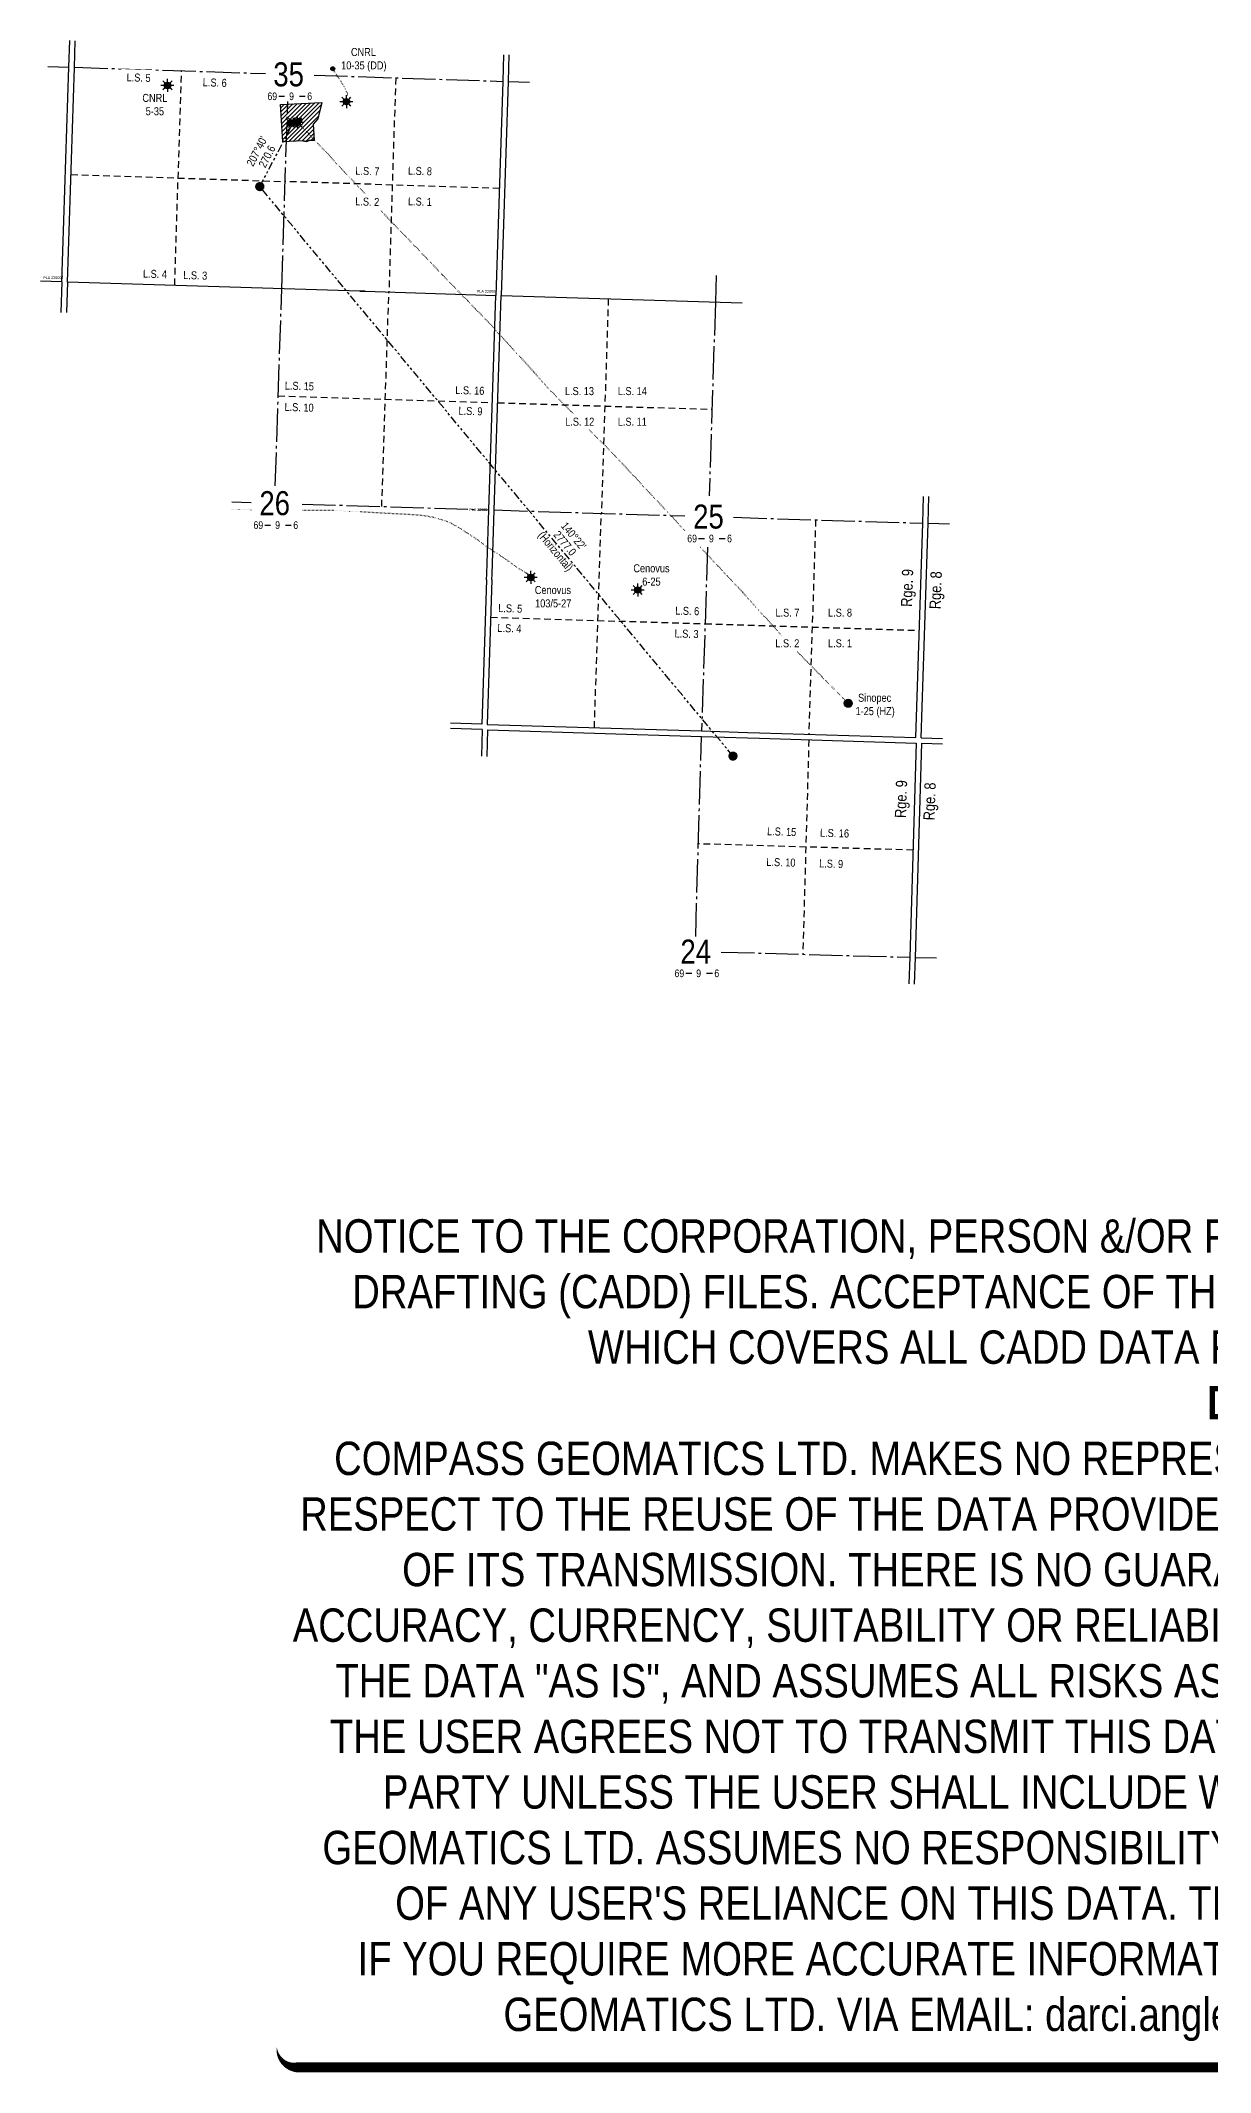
# Model space of a CAD drawing. Extents: x 354611 to 369106, y 6095675 to 6105275.
# Drawn here: x 360343 to 364724, y 6096789 to 6104404 of the extents above; entities that cross this region are included whole.
import ezdxf
from ezdxf.enums import TextEntityAlignment as Align

# ---------------------------------------------------------------- set-up
doc = ezdxf.new("R2010")
doc.units = 0
doc.header["$LTSCALE"] = 5
doc.header["$PDSIZE"] = 0.5
for name, pattern in [('foc-DOT', [1, 0.2, -0.8]), ('foc-DRILLPATH', [14.75, 6, -1.75, 1.75, -1.75, 1.75, -1.75]), ('foc-LSD', [8, 5, -3]), ('foc-QUARTERLINE', [33, 25, -3, 2, -3])]:
    doc.linetypes.add(name, pattern=pattern)
doc.layers.get('Defpoints').update_dxf_attribs({"color": 9})
for name, color, linetype in [('10', 1, 'Continuous'), ('9', 3, 'Continuous'), ('ABADATA-DRILL', 8, 'foc-DOT'), ('ABADATA-DRILL-T', 8, 'Continuous'), ('D-TXT', 6, 'Continuous'), ('L-BD', 7, 'Continuous'), ('L-MON', 1, 'Continuous'), ('L-SEC', 7, 'Continuous'), ('L-SECLBL', 7, 'Continuous'), ('L-SECQ', 8, 'foc-QUARTERLINE'), ('L-SECTION-LSD', 7, 'foc-LSD'), ('locations_049ed954-36fd-4', 7, 'Continuous'), ('locations_4c57bcfa-5930-4', 7, 'Continuous'), ('P-PDRILLPATH', 12, 'foc-DRILLPATH'), ('P-PROPOSED', 10, 'Continuous'), ('P-PROPOSED-EXISTING-H', 59, 'Continuous'), ('P-PROPOSED-H', 21, 'Continuous')]:
    doc.layers.add(name, color=color, linetype=linetype)
doc.layers.add('DISCLAIMER', color=7, linetype='Continuous', plot=False)
doc.styles.add('100L', font='ARIALN.TTF', dxfattribs={"height": 11})
doc.styles.add('80', font='ARIALN.TTF', dxfattribs={"height": 10})
doc.styles.add('80L', font='ARIALN.TTF', dxfattribs={"height": 10})
doc.styles.add('SIMPLEX', font='ARIALN.TTF')

# ---------------------------------------------------------------- blocks, each defined once
blk = doc.blocks.new('L-SECLBL')
at = {"layer": '9', "color": 7}
for p, q in [((-5.1, -27.8), (-12.3, -27.8)), ((20.7, -27.8), (13.5, -27.8))]:
    blk.add_line(p, q, dxfattribs=at)
at = {"layer": '10', "color": 2, "style": 'SIMPLEX'}
blk.add_attdef('SEC', text='', height=30, dxfattribs=at).set_placement((0, 0), align=Align.MIDDLE)
at = {"layer": '10', "color": 5, "style": '80L'}
blk.add_attdef('TWP', text='', height=9.5, dxfattribs=at).set_placement((-14.4, -27.4), align=Align.MIDDLE_RIGHT)
blk.add_attdef('RGE', text='', height=9.5, dxfattribs=at).set_placement((3.6, -27.4), align=Align.MIDDLE_CENTER)
blk.add_attdef('MER', text='', height=9.5, dxfattribs=at).set_placement((23.2, -27.4), align=Align.MIDDLE_LEFT)
blk = doc.blocks.new('WC')
at = {"layer": 'L-MON'}
h = blk.add_hatch(color=255, dxfattribs=at)
h.dxf.hatch_style = 1
edge = h.paths.add_edge_path()
edge.add_arc((0, 0), 0.9, 0, 360)
at = {"layer": 'L-MON', "color": 240, "flags": 128}
for points in [[(-0.62, 0.5), (-1.23, 1.12)], [(0.52, 0.61), (1.13, 1.21)], [(-1.18, -1.18), (-0.56, -0.57)], [(1.16, -1.18), (0.56, -0.57)]]:
    blk.add_lwpolyline(points, dxfattribs=at)
at = {"layer": 'L-MON', "color": 240}
for radius in [0.8, 0.373]:
    blk.add_circle((0, 0), radius, dxfattribs=at)
blk = doc.blocks.new('plbh')
at = {"layer": 'L-MON'}
h = blk.add_hatch(color=255, dxfattribs=at)
h.dxf.hatch_style = 1
edge = h.paths.add_edge_path()
edge.add_arc((0, 0), 1.16, 0, 360)
h = blk.add_hatch(color=256, dxfattribs=at)
h.dxf.hatch_style = 1
h.paths.add_polyline_path([(-0.96, 0, 1), (0.96, 0, 1)])
h.paths.add_polyline_path([(0.91, 0, -1), (-0.91, 0, -1)], flags=16)
h.paths.add_polyline_path([(0.45, 0, -1), (-0.45, 0, -1)], flags=0)
h = blk.add_hatch(color=256, dxfattribs=at)
h.dxf.hatch_style = 1
h.paths.add_polyline_path([(-0.45, 0, 1), (0.45, 0, 1)])
h.paths.add_polyline_path([(0.4, 0, -1), (-0.4, 0, -1)], flags=16)
at = {"layer": 'L-MON', "color": 240}
for radius in [0.96, 0.91, 0.45, 0.4]:
    blk.add_circle((0, 0), radius, dxfattribs=at)
blk = doc.blocks.new('GAS')
h = blk.add_hatch(color=255)
h.dxf.hatch_style = 1
edge = h.paths.add_edge_path()
edge.add_arc((0, 0), 0.9, 0, 360)
for p, q in [((-0.81, 0), (-1.62, 0)), ((-0.57, 0.57), (-1.14, 1.14)), ((0, 0.81), (0, 1.62)), ((0.57, 0.57), (1.14, 1.14)), ((1.62, 0), (0.81, 0)), ((-0.57, -0.57), (-1.14, -1.14)), ((0, -0.81), (0, -1.62)), ((1.14, -1.14), (0.57, -0.57))]:
    blk.add_line(p, q)
blk.add_circle((0, 0), 0.8)
blk = doc.blocks.new('BH-Existing')
at = {"layer": 'ABADATA-DRILL-T'}
h = blk.add_hatch(color=256, dxfattribs=at)
h.dxf.hatch_style = 1
edge = h.paths.add_edge_path()
edge.add_arc((0, 0), 0.5, 0, 360)
blk.add_circle((0, 0), 0.5, dxfattribs=at)
blk = doc.blocks.new('Disclaimer_Legal')
at = {"layer": 'DISCLAIMER', "color": 254, "flags": 128}
blk.add_lwpolyline([(-3612.9, -1104.6, 37.5, 37.5, 0), (4096.1, -1104.6, 37.5, 37.5, 0.414214), (4171.1, -1029.6, 37.5, 37.5, 0), (4171.1, 2078.7, 37.5, 0, 0.414214), (4096.1, 2153.7, 0, 0, 0), (-3612.9, 2153.7, 0, 0, 0.414214), (-3687.9, 2078.7, 0, 0, 0), (-3687.9, -1029.6, 0, 37.5, 0.414214)], format="xyseb", close=True, dxfattribs=at)
at = {"layer": 'DISCLAIMER', "color": 254, "insert": (241.6, 533.9), "char_height": 125, "width": 7717.568, "attachment_point": 5, "style": '80'}
blk.add_mtext('NOTICE TO THE CORPORATION, PERSON &/OR PERSONS REGARDING THIS COMPUTER AIDED DESIGN AND DRAFTING (CADD) FILES. ACCEPTANCE OF THE CADD DATA IS BASED ON THE FOLLOWING DISCLAIMER WHICH COVERS ALL CADD DATA RECIEVED FROM COMPASS GEOMATICS LTD.\\P{\\fArial Narrow|b1|i0|c0|p34;DISCLAIMER}\\PCOMPASS GEOMATICS LTD. MAKES NO REPRESENTATION OR WARRANTIES, EXPRESS OR IMPLIED, WITH RESPECT TO THE REUSE OF THE DATA PROVIDED HEREWITH, REGARDLESS OF ITS FORMAT OR THE MEANS OF ITS TRANSMISSION. THERE IS NO GUARANTEE OR REPRESENTATION TO THE USER AS TO THE ACCURACY, CURRENCY, SUITABILITY OR RELIABILITY OF THIS DATA FOR ANY PURPOSE. THE USER ACCEPTS THE DATA "AS IS", AND ASSUMES ALL RISKS ASSOCIATED WITH ITS USE. BY ACCEPTANCE OF THIS DATA, THE USER AGREES NOT TO TRANSMIT THIS DATA OR PROVIDE ACCESS OR ANY PART OF IT TO ANOTHER PARTY UNLESS THE USER SHALL INCLUDE WITH THE DATA A COPY OF THIS DISCLAIMER. COMPASS GEOMATICS LTD. ASSUMES NO RESPONSIBILITY FOR ACTUAL OR CONSEQUENTIAL DAMAGE AS A RESULT OF ANY USER\'S RELIANCE ON THIS DATA. THIS CADD FILE IS FOR ILLUSTRATION PURPOSES ONLY.\\PIF YOU REQUIRE MORE ACCURATE INFORMATION, PLEASE CONTACT DARCI ANGLEHART AT COMPASS GEOMATICS LTD. VIA EMAIL: darci.anglehart@compassgeomatics.ca OR CELL: 506-961-7292', dxfattribs=at)

msp = doc.modelspace()

# ---------------------------------------------------------------- hatches: boundary and pattern name
at = {"layer": 'P-PROPOSED-EXISTING-H'}
h = msp.add_hatch(dxfattribs=at)
h.set_pattern_fill('ANSI31', color=256, scale=3.499127, style=0)
h.set_pattern_definition([(45, (5794.401, 6690.213), (-7.855764154, 7.855764154), [])])
h.paths.add_polyline_path([(361364.262, 6104091.023), (361381.636, 6104111.016), (361396.64, 6104171.211), (361241.525, 6104164.027), (361250.364, 6104024.098), (361325.703, 6104027.627), (361348.484, 6104028.683), (361367.201, 6104029.571)])
at = {"layer": 'P-PROPOSED-H'}
h = msp.add_hatch(color=256, dxfattribs=at)
h.dxf.hatch_style = 1
edge = h.paths.add_edge_path(flags=17)
edge.add_line((361348.484, 6104028.683), (361325.715, 6104027.623))
edge.add_arc((361335.809, 6104055.869), 29.995, 250.3351257, 294.9968276)

# ---------------------------------------------------------------- linework, layer by layer
at = {"layer": 'ABADATA-DRILL', "flags": 128}
for points in [[(361488.341, 6104174.619), (361486.919, 6104174.915), (361486.406, 6104175.452), (361486.054, 6104176.304), (361486.441, 6104177.132), (361487.238, 6104178.577), (361487.45, 6104180.501), (361487.777, 6104181.961), (361488.435, 6104183.111), (361488.65, 6104184.204), (361488.594, 6104185.567), (361488.839, 6104186.97), (361488.792, 6104188.302), (361488.332, 6104189.557), (361488.474, 6104190.844), (361488.961, 6104191.988), (361489.262, 6104193.259), (361489.266, 6104194.61), (361489.254, 6104195.491), (361489.272, 6104196.361), (361489.521, 6104197.233), (361489.914, 6104198.571), (361489.72, 6104199.688), (361489.613, 6104200.402), (361490.591, 6104200.951), (361491.92, 6104200.888), (361493.149, 6104200.838), (361493.532, 6104200.926), (361493.582, 6104200.934), (361493.688, 6104201.101), (361493.688, 6104201.421), (361493.613, 6104201.894), (361493.482, 6104202.468), (361493.255, 6104203.206), (361492.974, 6104204.115), (361492.612, 6104205.298), (361492.125, 6104206.634), (361491.548, 6104207.963), (361490.875, 6104209.446), (361490.1, 6104211.152), (361489.289, 6104212.989), (361488.412, 6104214.978), (361487.499, 6104217.059), (361486.455, 6104219.424), (361485.403, 6104221.549), (361484.174, 6104223.779), (361482.789, 6104226.125), (361481.222, 6104228.717), (361479.569, 6104231.452), (361477.727, 6104234.503), (361475.725, 6104237.889), (361473.668, 6104241.437), (361471.512, 6104244.999), (361469.177, 6104248.616), (361466.745, 6104252.296), (361464.465, 6104255.742), (361462.015, 6104259.513), (361459.595, 6104263.263), (361451.833, 6104275.429), (361437.376, 6104298.067)], [(361304.642, 6104096.647), (361304.642, 6104096.647), (361304.562, 6104096.35), (361304.549, 6104096.26), (361304.614, 6104096.418), (361304.792, 6104096.672), (361305.236, 6104097.078), (361305.544, 6104097.338), (361306.369, 6104098.092), (361307.058, 6104098.68), (361307.304, 6104098.852), (361307.237, 6104098.944), (361307.064, 6104099.17), (361306.9, 6104099.025), (361306.893, 6104098.515), (361307.075, 6104097.319), (361307.305, 6104096.401), (361307.459, 6104095.606), (361307.587, 6104094.901), (361307.683, 6104094.478), (361307.785, 6104094.234), (361307.94, 6104094.059), (361308.395, 6104093.905), (361308.649, 6104094.016), (361308.552, 6104094.109), (361308.211, 6104094.411), (361308.107, 6104094.584), (361308.022, 6104095.047), (361308.151, 6104095.643), (361308.323, 6104096.328), (361308.505, 6104097.003), (361308.598, 6104097.4), (361308.534, 6104097.282), (361308.556, 6104097.031), (361308.39, 6104096.536), (361308.032, 6104095.987), (361307.938, 6104095.87), (361307.849, 6104095.893), (361307.712, 6104095.998), (361307.736, 6104096.117), (361307.137, 6104096.466), (361306.259, 6104096.855), (361306.045, 6104097.052), (361305.764, 6104097.321), (361305.565, 6104097.988), (361305.616, 6104098.637), (361305.903, 6104098.537), (361306.549, 6104098.086), (361306.933, 6104098.204), (361307.263, 6104098.513), (361307.378, 6104098.66), (361307.307, 6104098.952), (361307.445, 6104099.188), (361307.761, 6104099.678), (361308.285, 6104100.111), (361308.932, 6104100.3), (361310.127, 6104100.742), (361310.885, 6104101.308), (361310.989, 6104101.435), (361311.156, 6104101.629), (361312.286, 6104102.543), (361313.324, 6104104), (361313.367, 6104104.399)], [(361304.642, 6104096.647), (361304.642, 6104096.647), (361304.562, 6104096.35), (361304.549, 6104096.26), (361304.614, 6104096.418), (361304.792, 6104096.672), (361305.236, 6104097.078), (361305.544, 6104097.338), (361306.369, 6104098.092), (361307.058, 6104098.68), (361307.304, 6104098.852), (361307.237, 6104098.944), (361307.064, 6104099.17), (361306.9, 6104099.025), (361306.893, 6104098.515), (361307.075, 6104097.319), (361307.305, 6104096.401), (361307.459, 6104095.606), (361307.587, 6104094.901), (361307.683, 6104094.478), (361307.785, 6104094.234), (361307.94, 6104094.059), (361308.395, 6104093.905), (361308.649, 6104094.016), (361308.552, 6104094.109), (361308.211, 6104094.411), (361308.107, 6104094.584), (361308.022, 6104095.047), (361308.151, 6104095.643), (361308.323, 6104096.328), (361308.505, 6104097.003), (361308.598, 6104097.4), (361308.534, 6104097.282), (361308.556, 6104097.031), (361308.39, 6104096.536), (361308.032, 6104095.987), (361307.938, 6104095.87), (361307.849, 6104095.893), (361307.712, 6104095.998), (361307.736, 6104096.117), (361307.137, 6104096.466), (361306.259, 6104096.855), (361306.045, 6104097.052), (361305.764, 6104097.321), (361305.565, 6104097.988), (361305.616, 6104098.637), (361305.903, 6104098.537), (361306.549, 6104098.086), (361306.933, 6104098.204), (361307.263, 6104098.513), (361307.378, 6104098.66), (361307.307, 6104098.952), (361307.679, 6104098.99), (361308.021, 6104098.729), (361308.649, 6104098.038), (361309.515, 6104096.99), (361310.436, 6104095.749), (361311.346, 6104094.5), (361312.378, 6104093.306), (361313.572, 6104092.166), (361314.828, 6104091.095), (361316.123, 6104090.003), (361317.329, 6104088.943), (361318.327, 6104087.931), (361319.065, 6104086.916), (361319.652, 6104085.897), (361320.318, 6104084.815), (361321.149, 6104083.607), (361322.224, 6104082.202), (361323.377, 6104080.724), (361324.519, 6104079.216), (361325.746, 6104077.566), (361327.206, 6104075.667), (361329.046, 6104073.477), (361331.308, 6104071.013), (361334.031, 6104068.283), (361337.145, 6104065.251), (361340.478, 6104061.902), (361343.981, 6104058.227), (361347.654, 6104054.236), (361351.499, 6104049.979), (361355.507, 6104045.518), (361359.67, 6104040.891), (361363.986, 6104036.049), (361368.495, 6104031.001), (361373.223, 6104025.915), (361378.181, 6104020.833), (361383.328, 6104015.704), (361388.643, 6104010.479), (361394.002, 6104005.103), (361399.335, 6103999.558), (361404.635, 6103993.874), (361410.001, 6103988.098), (361415.464, 6103982.208), (361421.021, 6103976.156), (361425.013, 6103971.825), (361428.291, 6103968.287), (361436.918, 6103959.083), (361440.633, 6103955.171), (361446.707, 6103948.672), (361447.006, 6103948.342), (361452.719, 6103942.154), (361458.702, 6103935.628), (361464.162, 6103929.678), (361464.762, 6103929.028), (361470.839, 6103922.349), (361476.945, 6103915.628), (361483.121, 6103908.895), (361489.478, 6103902.206), (361495.999, 6103895.622), (361500.912, 6103890.661), (361502.568, 6103888.977), (361509.163, 6103882.2), (361515.734, 6103875.334), (361522.292, 6103868.359), (361528.8, 6103861.355), (361535.326, 6103854.311), (361541.839, 6103847.197), (361548.224, 6103840.127), (361554.634, 6103832.906), (361567.632, 6103818.689), (361580.899, 6103804.763), (361594.136, 6103790.818), (361600.724, 6103783.852), (361607.372, 6103776.873), (361614.033, 6103769.985), (361620.286, 6103763.459), (361620.683, 6103763.046), (361633.874, 6103748.953), (361640.389, 6103741.879), (361646.924, 6103734.814), (361653.532, 6103727.827), (361660.253, 6103720.926), (361667.015, 6103714.074), (361673.777, 6103707.203), (361680.509, 6103700.351), (361687.23, 6103693.451), (361693.919, 6103686.521), (361700.568, 6103679.573), (361713.938, 6103665.724), (361727.371, 6103651.963), (361740.801, 6103638.122), (361754.053, 6103624.347), (361767.35, 6103610.43), (361780.689, 6103596.552), (361793.997, 6103582.655), (361807.243, 6103568.69), (361820.477, 6103554.675), (361833.702, 6103540.681), (361847.66, 6103526.132), (361860.998, 6103512.224), (361874.367, 6103498.355), (361887.758, 6103484.566), (361894.427, 6103477.597), (361901.064, 6103470.609), (361914.493, 6103456.728), (361928.007, 6103442.994), (361941.49, 6103429.252), (361954.869, 6103415.372), (361968.26, 6103401.563), (361981.685, 6103387.902), (361995.18, 6103374.189), (362008.553, 6103360.44), (362021.658, 6103346.479), (362034.618, 6103332.313), (362038.589, 6103327.943), (362047.517, 6103318.159), (362060.488, 6103304.033), (362073.479, 6103289.926), (362086.508, 6103275.738), (362099.486, 6103261.542), (362112.411, 6103247.257), (362125.348, 6103233.021), (362138.367, 6103218.834), (362151.364, 6103204.606), (362164.353, 6103190.43), (362177.31, 6103176.194), (362190.174, 6103161.851), (362202.986, 6103147.469), (362215.778, 6103133.079), (362228.54, 6103118.689), (362241.383, 6103104.327), (362254.527, 6103090.305), (362267.907, 6103076.466), (362280.89, 6103063.049), (362294.748, 6103048.824), (362308.231, 6103035.072), (362321.807, 6103021.406), (362335.393, 6103007.75), (362349.009, 6102994.104), (362362.606, 6102980.487), (362376.11, 6102966.744), (362389.684, 6102953.048), (362403.271, 6102939.423), (362416.858, 6102925.787), (362430.474, 6102912.14), (362444.133, 6102898.552), (362457.823, 6102885.032), (362471.369, 6102871.358), (362484.768, 6102857.488), (362498.044, 6102843.522), (362511.307, 6102829.476), (362524.448, 6102815.374), (362537.53, 6102801.294), (362550.735, 6102787.271), (362563.434, 6102773.724), (362576.545, 6102759.613), (362589.675, 6102745.481), (362602.827, 6102731.399), (362616.011, 6102717.376), (362629.246, 6102703.361), (362642.438, 6102689.288), (362655.57, 6102675.207), (362668.711, 6102661.085), (362681.78, 6102646.925), (362694.84, 6102632.756), (362707.939, 6102618.586), (362721.129, 6102604.462), (362734.352, 6102590.398), (362747.533, 6102576.285), (362756.561, 6102566.562)], [(361132.164, 6102644.394), (361131.034, 6102644.42), (361102.274, 6102645.193), (361073.546, 6102646.035), (361056.776, 6102646.491)], [(362178.966, 6102391.709), (362178.966, 6102391.709), (362178.916, 6102391.711), (362178.855, 6102391.703), (362178.735, 6102391.697), (362178.575, 6102391.682), (362178.361, 6102391.569), (362178.084, 6102391.368), (362177.718, 6102391.189), (362177.23, 6102390.955), (362176.84, 6102390.627), (362176.677, 6102390.222), (362176.518, 6102389.657), (362176.471, 6102389.098), (362176.692, 6102388.831), (362177.089, 6102388.718), (362177.645, 6102388.59), (362178.165, 6102388.604), (362178.602, 6102388.79), (362179.041, 6102389.086), (362179.473, 6102389.442), (362179.935, 6102389.797), (362180.437, 6102390.161), (362180.785, 6102390.41), (362181.071, 6102390.601), (362181.45, 6102390.869), (362181.756, 6102391.04), (362182.031, 6102391.201), (362182.266, 6102391.363), (362182.452, 6102391.558), (362182.571, 6102391.814), (362182.63, 6102392.092), (362182.663, 6102392.491), (362182.577, 6102392.944), (362182.531, 6102393.076), (362182.476, 6102393.218), (362182.438, 6102393.299), (362182.2, 6102393.667), (362181.827, 6102394.209), (362181.368, 6102394.874), (362180.831, 6102395.582), (362180.145, 6102396.354), (362179.411, 6102397.158), (362178.629, 6102398.044), (362177.7, 6102399.024), (362176.483, 6102400.093), (362174.938, 6102401.204), (362173.163, 6102402.331), (362171.258, 6102403.433), (362169.26, 6102404.487), (362167.133, 6102405.536), (362164.64, 6102406.727), (362162.483, 6102407.787), (362160.031, 6102409.016), (362157.542, 6102410.346), (362155.069, 6102411.827), (362152.549, 6102413.428), (362149.892, 6102415.134), (362147.1, 6102416.975), (362144.17, 6102418.9), (362141.043, 6102420.901), (362137.716, 6102422.929), (362134.31, 6102424.969), (362130.808, 6102427.153), (362127.113, 6102429.543), (362123.333, 6102432.115), (362119.5, 6102434.879), (362115.542, 6102437.808), (362111.397, 6102440.843), (362107.008, 6102444.055), (362102.365, 6102447.456), (362097.642, 6102450.889), (362092.761, 6102454.357), (362087.782, 6102457.899), (362082.616, 6102461.547), (362077.203, 6102465.262), (362071.581, 6102469.034), (362065.84, 6102472.821), (362059.969, 6102476.651), (362053.972, 6102480.555), (362047.786, 6102484.526), (362041.53, 6102488.489), (362035.266, 6102492.522), (362028.948, 6102496.726), (362022.603, 6102501.042), (362016.144, 6102505.562), (362009.742, 6102510.26), (362003.37, 6102514.986), (361996.936, 6102519.625), (361990.363, 6102524.328), (361983.743, 6102529.103), (361976.955, 6102533.944), (361970.083, 6102538.686), (361962.994, 6102543.506), (361955.808, 6102548.419), (361950.531, 6102552.011), (361948.552, 6102553.335), (361941.253, 6102558.141), (361933.919, 6102562.809), (361927.134, 6102567.139), (361926.634, 6102567.465), (361919.381, 6102572.16), (361911.872, 6102576.974), (361904.19, 6102581.723), (361896.283, 6102586.289), (361888.148, 6102590.632), (361879.783, 6102594.682), (361871.217, 6102598.359), (361862.631, 6102601.746), (361853.937, 6102604.877), (361844.975, 6102607.756), (361835.947, 6102610.457), (361826.853, 6102612.99), (361817.654, 6102615.326), (361808.399, 6102617.524), (361799.079, 6102619.534), (361789.689, 6102621.236), (361780.359, 6102622.627), (361770.9, 6102623.761), (361761.362, 6102624.607), (361751.911, 6102625.341), (361742.32, 6102626.089), (361726.107, 6102627.169), (361706.541, 6102628.248), (361677.594, 6102629.747), (361648.817, 6102631.231), (361619.901, 6102632.75), (361591.109, 6102634.404), (361562.557, 6102636.051), (361533.872, 6102637.602), (361505.189, 6102639.203), (361476.502, 6102640.704), (361447.452, 6102641.797), (361418.706, 6102642.379), (361389.978, 6102642.591), (361361.208, 6102642.724), (361332.441, 6102642.987), (361323.23, 6102642.977)], [(362813.665, 6102505.291), (362826.363, 6102491.705), (362839.565, 6102477.641), (362852.697, 6102463.54), (362865.848, 6102449.438), (362879.023, 6102435.425), (362892.267, 6102421.4), (362905.52, 6102407.365), (362918.754, 6102393.34), (362931.988, 6102379.315), (362945.242, 6102365.28), (362958.435, 6102351.226), (362971.526, 6102337.116), (362984.584, 6102322.897), (362997.477, 6102308.553), (363003.857, 6102301.323), (363010.247, 6102294.113), (363023.483, 6102278.908), (363029.823, 6102271.669), (363036.326, 6102264.556), (363042.881, 6102257.48), (363049.405, 6102250.376), (363062.423, 6102236.168), (363068.906, 6102229.035), (363075.358, 6102221.873), (363088.324, 6102207.607), (363101.302, 6102193.39), (363114.287, 6102179.093), (363127.358, 6102164.974), (363140.541, 6102150.941), (363153.817, 6102136.955), (363167.257, 6102123.133), (363180.812, 6102109.428), (363194.43, 6102095.842), (363207.975, 6102082.147), (363221.416, 6102068.346), (363234.907, 6102054.543), (363248.41, 6102040.779), (363261.964, 6102027.065), (363268.716, 6102020.213), (363275.457, 6102013.322), (363288.92, 6101999.55), (363302.485, 6101985.865), (363316.11, 6101972.197), (363329.686, 6101958.522), (363343.282, 6101944.876), (363351.926, 6101936.192), (363368.148, 6101919.879)]]:
    msp.add_lwpolyline(points, dxfattribs=at)
at = {"layer": 'L-MON'}
msp.add_arc((361335.809, 6104055.869), 29.995, 250.3117028, 295.052193, dxfattribs=at)
at = {"layer": 'L-SEC'}
for p, q in [((360449.313, 6104303.6), (360452.578, 6104403.517)), ((360469.414, 6104302.943), (360472.679, 6104402.864)), ((362077.208, 6104350.694), (362074.007, 6104250.771)), ((362097.31, 6104350.041), (362094.109, 6104250.127)), ((362074.007, 6104250.771), (362048.316, 6103448.757)), ((362094.109, 6104250.127), (362068.418, 6103448.113)), ((360423.003, 6103499.491), (360343.179, 6103501.983)), ((361538.172, 6103464.681), (360443.106, 6103498.864)), ((361558.127, 6103464.058), (362048.316, 6103448.757)), ((362068.418, 6103448.129), (362970.509, 6103420.658)), ((363647.175, 6102595.208), (363650.352, 6102695.133)), ((363667.277, 6102594.581), (363670.455, 6102694.517)), ((362014.141, 6102405.449), (362021.945, 6102645.032)), ((362034.242, 6102404.795), (362042.046, 6102644.378)), ((363621.606, 6101791.143), (363647.175, 6102595.208)), ((363641.708, 6101790.516), (363667.276, 6102594.569)), ((362013.441, 6102383.136), (361995.798, 6101841.515)), ((362013.441, 6102383.136), (362014.141, 6102405.449)), ((362033.542, 6102382.481), (362015.899, 6101840.861)), ((362033.543, 6102382.505), (362034.243, 6102404.819)), ((361995.767, 6101841.516), (361878.377, 6101845.161)), ((362015.9, 6101840.897), (362818.747, 6101816.205)), ((361996.869, 6101821.36), (361877.718, 6101825.06)), ((361996.869, 6101821.36), (361994.194, 6101721.421)), ((362016.971, 6101820.743), (362014.297, 6101720.803)), ((362016.971, 6101820.743), (362818.128, 6101796.102)), ((363643.134, 6101770.35), (363618.714, 6100967.579)), ((363641.708, 6101790.516), (363721.533, 6101788.024)), ((363643.134, 6101770.35), (363720.893, 6101767.922)), ((363598.612, 6100968.19), (363595.572, 6100868.261)), ((363618.714, 6100967.579), (363615.675, 6100867.65))]:
    msp.add_line(p, q, dxfattribs=at)
at = {"layer": 'L-SEC', "flags": 128}
for points in [[(360423.003, 6103499.491), (360449.313, 6104303.6)], [(360443.106, 6103498.864), (360469.414, 6104302.942)], [(360423.003, 6103499.512), (360419.311, 6103385.047)], [(360443.106, 6103498.864), (360439.424, 6103384.732)], [(362021.945, 6102645.032), (362048.316, 6103448.757)], [(362042.046, 6102644.373), (362068.417, 6103448.097)]]:
    msp.add_lwpolyline(points, dxfattribs=at)
at = {"layer": 'L-SEC'}
msp.add_lwpolyline([(361538.172, 6103464.681), (361558.127, 6103464.058)], close=True, dxfattribs=at)
for points in [[(362818.128, 6101796.102), (362990.621, 6101790.718), (363035.538, 6101789.316), (363623.032, 6101770.977), (363598.612, 6100968.19)], [(362818.756, 6101816.205), (362991.249, 6101810.82), (363036.166, 6101809.418), (363621.606, 6101791.143)]]:
    msp.add_lwpolyline(points, dxfattribs=at)
at = {"layer": 'L-SECQ'}
for p, q in [((362796.674, 6101045.734), (362818.128, 6101796.102)), ((362891.68, 6100987.622), (363598.612, 6100968.19)), ((363618.716, 6100967.638), (363698.549, 6100965.443))]:
    msp.add_line(p, q, dxfattribs=at)
at = {"layer": 'L-SECQ', "flags": 128}
for points in [[(360370.09, 6104307.074), (360449.341, 6104304.454)], [(360469.442, 6104303.789), (361185.551, 6104280.108)], [(361367.108, 6104274.104), (362074.006, 6104250.728)], [(362094.107, 6104250.063), (362173.896, 6104247.425)], [(361246.17, 6103473.796), (361268.694, 6104175.142)], [(362873.801, 6103523.624), (362870.581, 6103423.701)], [(361221.96, 6102734.544), (361246.17, 6103473.796)], [(362870.581, 6103423.701), (362847.172, 6102697.324)], [(361059.087, 6102675.076), (361132.164, 6102672.796)], [(361323.23, 6102666.834), (362021.945, 6102645.032)], [(362042.048, 6102644.416), (362756.561, 6102622.512)], [(362938.558, 6102616.932), (363647.175, 6102595.208)], [(363667.277, 6102594.592), (363747.103, 6102592.145)], [(362840.983, 6102505.291), (362818.776, 6101816.204)]]:
    msp.add_lwpolyline(points, dxfattribs=at)
at = {"layer": 'L-SECTION-LSD', "flags": 128}
for points in [[(360845.276, 6103486.781), (360871.031, 6104290.48)], [(361673.007, 6104263.956), (361647.415, 6103460.821)], [(360457.18, 6103901.81), (361259.127, 6103875.451)], [(362061.321, 6103849.385), (361259.127, 6103875.451)], [(361620.896, 6102657.546), (361647.415, 6103460.821)], [(362469.499, 6103435.915), (362443.361, 6102632.113)], [(361233.009, 6103071.928), (362035.131, 6103046.895)], [(362417.324, 6101828.551), (362443.361, 6102632.113)], [(363245.924, 6102607.509), (363220.191, 6101803.674)], [(362028.974, 6102242.657), (362831.71, 6102218.008)], [(363220.58, 6101783.54), (363197.793, 6100979.208)], [(363610.822, 6101369.584), (362807.551, 6101393.164)]]:
    msp.add_lwpolyline(points, dxfattribs=at)
at = {"layer": 'locations_049ed954-36fd-4'}
msp.add_line((362579.666, 6102344.565), (362579.666, 6102344.565), dxfattribs=at)
at = {"layer": 'locations_4c57bcfa-5930-4'}
for p in [(361437.324, 6104298.162), (361437.324, 6104298.162), (360818.087, 6104235.613), (361488.341, 6104174.619), (361313.687, 6104104.642), (362579.666, 6102344.565), (363369.1, 6101920.692)]:
    msp.add_point(p, dxfattribs=at)
at = {"layer": 'P-PDRILLPATH'}
msp.add_line((361164.005, 6103856.445), (361289.658, 6104095.948), dxfattribs=at)
at = {"layer": 'P-PROPOSED', "flags": 128}
msp.add_lwpolyline([(361325.703, 6104027.627), (361250.364, 6104024.098), (361241.525, 6104164.027), (361396.64, 6104171.211), (361381.636, 6104111.016), (361364.262, 6104091.023), (361367.201, 6104029.571), (361348.51, 6104028.696, -0.19773551)], format="xyb", close=True, dxfattribs=at)

# ---------------------------------------------------------------- block references
at = {"layer": 'ABADATA-DRILL-T'}
for name, p, xscale, yscale, zscale in [('BH-Existing', (361437.376, 6104298.067), 15, 15, 15), ('GAS', (361488.341, 6104174.619), 14.99625855, 14.99625855, 14.99625855), ('GAS', (361304.642, 6104096.647), 14.99625855, 14.99625855, 14.99625855), ('BH-Existing', (361313.367, 6104104.399), 14.99625855, 14.99625855, 14.99625855), ('GAS', (362178.966, 6102391.709), 14.99625855, 14.99625855, 14.99625855), ('GAS', (362579.666, 6102344.565), 14.99625855, 14.99625855, 14.99625855), ('BH-Existing', (363368.148, 6101919.879), 30, 30, 30)]:
    msp.add_blockref(name, p, dxfattribs=dict(at, xscale=xscale, yscale=yscale, zscale=zscale))
at = {"layer": 'L-BD', "color": 3}
msp.add_blockref('Disclaimer_Legal', (364915.836, 6097912.233), dxfattribs=at)
at = {"layer": 'L-MON', "xscale": 14.99625855, "yscale": 14.99625855, "zscale": 14.99625855}
for name, p in [('WC', (361279.675, 6104095.491)), ('WC', (361289.661, 6104095.953)), ('WC', (361289.661, 6104095.953)), ('plbh', (361164.005, 6103856.445)), ('plbh', (362936.394, 6101721.938))]:
    msp.add_blockref(name, p, dxfattribs=at)
at = {"layer": 'L-SECLBL', "xscale": 3, "yscale": 3, "zscale": 3}
for p, values in [((361272.039, 6104277.181), {'SEC': '35', 'TWP': '69', 'RGE': '9', 'MER': '6'}), ((361219.848, 6102670.06), {'SEC': '26', 'TWP': '69', 'RGE': '9', 'MER': '6'}), ((362844.674, 6102619.81), {'SEC': '25', 'TWP': '69', 'RGE': '9', 'MER': '6'})]:
    msp.add_blockref('L-SECLBL', p, dxfattribs=at).add_auto_attribs(values)
at = {"layer": 'L-SECLBL', "color": 3, "xscale": 2.99925171, "yscale": 2.99925171, "zscale": 2.99925171}
msp.add_blockref('L-SECLBL', (362796.974, 6100990.225), dxfattribs=at).add_auto_attribs({'SEC': '24', 'TWP': '69', 'RGE': '9', 'MER': '6'})

# ---------------------------------------------------------------- texts
at = {"layer": 'ABADATA-DRILL-T', "attachment_point": 1, "style": '80L'}
for s, width, gutter_width, insert, char_height in [('\\pi49.00385;CNRL\\P\\pi12.22009;10-35 (DD)', 188.60115, 150, (361456.554, 6104375.826), 30), ('\\pi-20.06328;Cenovus\\P\\pi13.20264;6-25', 92.50748, 149.963, (362583.363, 6102441.001), 29.99252), ('\\pi0.96831;Cenovus\\P\\pi2.12423;103/5-27', 134.57065, 149.963, (362193.158, 6102359.466), 29.99252), ('\\pi11.45342;Sinopec\\P\\pi1.99125;1-25 (HZ)', 145.18874, 149.963, (363393.431, 6101955.69), 29.99252)]:
    msp.add_mtext_dynamic_manual_height_columns(s, width=width, gutter_width=gutter_width, heights=[0], dxfattribs=dict(at, insert=insert, char_height=char_height))
at = {"layer": 'D-TXT', "color": 3, "char_height": 42, "attachment_point": 1, "rotation": 88.1786755, "style": '80L'}
for s, width, insert in [('Rge. 9', 221.26577, (363565.151, 6102282.23)), ('Rge. 8', 139.99981, (363672.178, 6102273.538)), ('Rge. 9', 221.26577, (363542.369, 6101490.804)), ('Rge. 8', 139.99981, (363649.396, 6101482.112))]:
    msp.add_mtext_dynamic_manual_height_columns(s, width=width, gutter_width=142.5, heights=[0], dxfattribs=dict(at, insert=insert))
at = {"layer": 'Defpoints', "char_height": 9.9975, "attachment_point": 1, "style": '80L'}
for insert in [(360352.943, 6103519.974), (361977.569, 6103468.969), (361948.504, 6102650.511)]:
    msp.add_mtext_dynamic_manual_height_columns('PLA 220004', width=99.83275, gutter_width=49.988, heights=[0], dxfattribs=dict(at, insert=insert))
at = {"layer": 'L-BD', "style": '80L'}
for s, height, rotation, p in [("207°40'", 29.9925, 62.5403, (361153.064, 6103989.042)), ('270.6', 29.9925, 62.5403, (361190.988, 6103969.334)), ('(Horizontal)', 29.99252, 309.7274, (362268.889, 6102487.776)), ('2777.0', 29.9925, 309.7274, (362306.865, 6102519.872)), ("140°22'", 29.9925, 309.7274, (362339.735, 6102547.188))]:
    msp.add_text(s, height=height, rotation=rotation, dxfattribs=at).set_placement(p, align=Align.MIDDLE)

# ---------------------------------------------------------------- next in the draw order: texts
at = {"layer": 'L-SECTION-LSD', "attachment_point": 1, "style": '100L', "bg_fill": 3, "box_fill_scale": 1.5, "bg_fill_color": 256, "bg_fill_transparency": 0}
for s, width, gutter_width, insert, char_height, rotation in [('\\pi5.27573;L.S. 5', 91.20343, 165, (360660.484, 6104281.56), 30, 358.10599), ('L.S. 6', 91.4494, 165, (360950.964, 6104262.734), 30, 358.10599), ('\\pi6.91835;L.S. 7', 92.64141, 165, (361515.719, 6103931.528), 30, 358.1174102), ('L.S. 8', 91.20343, 165, (361719.597, 6103931.528), 30, 358.1174102), ('\\pi6.42138;L.S. 2', 91.96026, 165, (361515.719, 6103816.674), 30, 358.1174102), ('L.S. 1', 89.97357, 165, (361719.597, 6103816.674), 30, 358.1174102), ('L.S. 3', 91.12774, 165, (360877.744, 6103540.211), 30, 358.2120755), ('\\pi6.08574;L.S. 10', 110.8345, 164.959, (361251.191, 6103046.178), 29.99252, 358.2124293), ('L.S. 9', 91.559, 164.959, (361908.828, 6103031.736), 29.9925, 358.2124293), ('\\pi5.95653;L.S. 4', 91.59683, 164.959, (362048.748, 6102217.624), 29.99252, 358.2412125), ('L.S. 3', 91.10501, 164.959, (362718.139, 6102196.912), 29.9925, 358.2412125), ('\\pi5.53603;L.S. 15', 110.55076, 164.959, (363059.144, 6101455.629), 29.99252, 358.3771844), ('L.S. 16', 110.79667, 164.959, (363262.89, 6101449.857), 29.9925, 358.3771844), ('\\pi6.08574;L.S. 10', 110.8345, 164.959, (363055.892, 6101340.85), 29.99252, 358.3771844), ('L.S. 9', 91.559, 164.959, (363259.638, 6101335.078), 29.9925, 358.3771844)]:
    msp.add_mtext_dynamic_manual_height_columns(s, width=width, gutter_width=gutter_width, heights=[0], dxfattribs=dict(at, insert=insert, char_height=char_height, rotation=rotation))

# ---------------------------------------------------------------- next in the draw order: block references
at = {"layer": 'ABADATA-DRILL-T', "xscale": 14.99625855, "yscale": 14.99625855, "zscale": 14.99625855}
msp.add_blockref('GAS', (360818.087, 6104235.613), dxfattribs=at)

# ---------------------------------------------------------------- next in the draw order: texts
at = {"layer": 'ABADATA-DRILL-T', "insert": (360723.319, 6104203.85), "char_height": 30, "attachment_point": 1, "style": '80L'}
msp.add_mtext_dynamic_manual_height_columns('\\pi0.96855;CNRL\\P\\pi13.27756;5-35', width=92.53056, gutter_width=150, heights=[0], dxfattribs=at)
at = {"layer": 'L-SECTION-LSD', "attachment_point": 1, "style": '100L', "bg_fill": 3, "box_fill_scale": 1.5, "bg_fill_color": 256, "bg_fill_transparency": 0}
for s, width, gutter_width, insert, char_height, rotation in [('\\pi5.95802;L.S. 4', 91.61968, 165, (360720.981, 6103545.777), 30, 358.2120755), ('\\pi5.53603;L.S. 15', 110.55076, 164.959, (361252.768, 6103126.225), 29.99252, 358.2124293), ('L.S. 16', 110.79667, 164.959, (361896.83, 6103109.306), 29.9925, 358.2124293), ('\\pi5.27442;L.S. 5', 91.18068, 164.959, (362052.405, 6102292.244), 29.99252, 358.2412125), ('L.S. 6', 91.42659, 164.959, (362720.579, 6102282.498), 29.9925, 358.2412125)]:
    msp.add_mtext_dynamic_manual_height_columns(s, width=width, gutter_width=gutter_width, heights=[0], dxfattribs=dict(at, insert=insert, char_height=char_height, rotation=rotation))

# ---------------------------------------------------------------- next in the draw order: linework, layer by layer
at = {"layer": 'L-SECTION-LSD', "flags": 128}
for points in [[(362055.233, 6103046.273), (362857.627, 6103021.756)], [(362831.71, 6102218.008), (363634.39, 6102193.176)]]:
    msp.add_lwpolyline(points, dxfattribs=at)

# ---------------------------------------------------------------- next in the draw order: texts
at = {"layer": 'L-SECTION-LSD', "attachment_point": 1, "style": '100L', "bg_fill": 3, "box_fill_scale": 1.5, "bg_fill_color": 256, "bg_fill_transparency": 0}
for s, width, insert, char_height in [('\\pi5.66495;L.S. 13', 110.47509, (362301.208, 6103105.08), 29.99252), ('L.S. 14', 110.96691, (362505.036, 6103105.08), 29.9925), ('\\pi6.68139;L.S. 12', 111.3074, (362301.208, 6102990.254), 29.99252), ('L.S. 11', 109.32121, (362505.036, 6102990.254), 29.9925), ('\\pi6.91663;L.S. 7', 92.6183, (363088.601, 6102274.684), 29.99252), ('L.S. 8', 91.18068, (363292.428, 6102274.684), 29.9925), ('\\pi6.41978;L.S. 2', 91.93732, (363088.601, 6102159.859), 29.99252), ('L.S. 1', 89.95113, (363292.428, 6102159.859), 29.9925)]:
    msp.add_mtext_dynamic_manual_height_columns(s, width=width, gutter_width=164.959, heights=[0], dxfattribs=dict(at, insert=insert, char_height=char_height))

# ---------------------------------------------------------------- next in the draw order: linework, layer by layer
at = {"layer": 'P-PDRILLPATH'}
msp.add_line((362936.394, 6101721.938), (361164.005, 6103856.445), dxfattribs=at)

doc.saveas('drawing.dxf')
